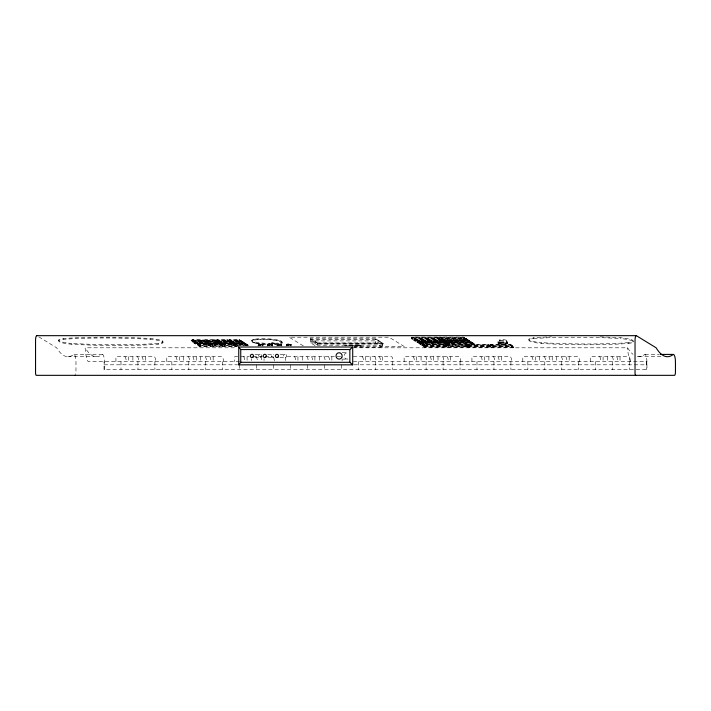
<?xml version="1.0" encoding="UTF-8"?>
<svg xmlns="http://www.w3.org/2000/svg" width="711" height="711" viewBox="0 0 711 711"><rect width="100%" height="100%" fill="white"/><g stroke="black" fill="none" stroke-linecap="round" stroke-linejoin="round"><path stroke-width="0.53" stroke-dasharray="3.56 2.67" d="M58.693 340.809L58.729 340.009M63.448 339.307L63.483 338.507A127.678 19.819 2.5 0 1 150.19 338.507A17.988 2.791 2.5 0 1 158.189 343.422L158.153 344.222A127.678 19.819 2.5 0 1 71.447 344.222A17.988 2.791 2.5 0 1 63.448 339.307A127.678 19.819 2.5 0 1 150.154 339.307A17.988 2.791 2.5 0 1 158.153 344.222M71.447 344.222L71.482 343.422A17.988 2.791 2.5 0 1 63.483 338.507M150.154 339.307L150.19 338.507M162.33 341.769L162.366 340.969M162.908 342.729L162.943 341.929M238.7 346.533L199.595 346.533L191.099 341.307L191.143 340.116L240.034 340.116L248.53 345.333L248.486 346.533M191.89 341.413L191.943 340.214L192.77 339.52L202.493 339.52L205.408 341.751L205.355 342.942L194.387 342.942L191.89 341.413L202.866 341.413L205.355 342.942M194.387 342.942L194.921 340.845L194.894 341.644L192.734 340.32L192.77 339.52L194.921 340.845L204.652 340.845L204.617 341.644M211.069 345.226L208.163 343.004L211.069 345.226L211.025 346.426L200.049 346.426L197.551 344.897L197.605 343.697L198.44 343.004L208.163 343.004L208.19 344.684L197.214 344.684L194.725 343.155L194.778 341.955L195.605 341.262L197.756 342.586L207.479 342.586L208.243 343.484L197.267 343.484L194.778 341.955L205.746 341.955L208.243 343.484M195.605 341.262L195.569 342.062L197.72 343.386L207.443 343.386L207.479 342.586L205.328 341.262L205.292 342.062M197.214 344.684L197.756 342.586L197.72 343.386M198.405 343.804L198.44 343.004L200.591 344.328L210.314 344.328L210.278 345.119L200.555 345.119L198.405 343.804L208.127 343.804M199.595 346.533L199.649 345.333L191.143 340.116M200.049 346.426L200.591 344.328L200.555 345.119M223.245 346.426L220.748 344.897L209.781 344.897L209.825 343.697L210.66 343.004L220.383 343.004L223.298 345.226L223.245 346.426L212.269 346.426L202.457 340.32L202.493 339.52L205.408 341.751L194.432 341.751L191.943 340.214L202.919 340.214L202.866 341.413M204.955 340.32L204.99 339.52L214.713 339.52L217.628 341.751L206.661 341.751L204.164 340.214L204.99 339.52L207.15 340.845L216.873 340.845L216.837 341.644L214.686 340.32L204.955 340.32L207.114 341.644L207.15 340.845L206.608 342.942L217.575 342.942L217.548 341.262L220.463 343.484L220.41 344.684L209.434 344.684L209.976 342.586L219.699 342.586L219.672 343.386L209.941 343.386L207.79 342.062L207.825 341.262L209.976 342.586L209.941 343.386M208.19 344.684L205.692 343.155L205.328 341.262M211.025 346.426L208.527 344.897L208.581 343.697L197.605 343.697L200.102 345.226M210.625 343.804L210.66 343.004L212.811 344.328L222.534 344.328L222.499 345.119L212.776 345.119L210.625 343.804L220.348 343.804L222.499 345.119M212.269 346.426L212.811 344.328L212.776 345.119M214.686 340.32L214.713 339.52L217.628 341.751M215.086 341.413L215.14 340.214L204.164 340.214L204.11 341.413L215.086 341.413L217.575 342.942M216.331 341.413L216.384 340.214L217.211 339.52L226.942 339.52L229.849 341.751L229.804 342.942L218.828 342.942L216.331 341.413L227.307 341.413L229.804 342.942M217.184 340.32L217.211 339.52L219.37 340.845L229.093 340.845L229.058 341.644L226.907 340.32L217.184 340.32L219.335 341.644L219.37 340.845L218.828 342.942M220.41 344.684L217.922 343.155L217.548 341.262M235.519 345.226L232.604 343.004L235.519 345.226L235.465 346.426L224.489 346.426L222.001 344.897L222.054 343.697L222.881 343.004L232.604 343.004L232.63 344.684L221.663 344.684L219.166 343.155L219.219 341.955L220.046 341.262L222.205 342.586L231.928 342.586L232.684 343.484L221.708 343.484L219.219 341.955L230.195 341.955L232.684 343.484M220.046 341.262L220.01 342.062L222.17 343.386L231.893 343.386L231.928 342.586L229.769 341.262L229.733 342.062L231.893 343.386M220.348 343.804L220.383 343.004L223.298 345.226M220.748 344.897L220.801 343.697L209.825 343.697L212.322 345.226M221.663 344.684L222.205 342.586L222.17 343.386M222.845 343.804L222.881 343.004L225.031 344.328L234.754 344.328L234.719 345.119L224.996 345.119L222.845 343.804L232.568 343.804L234.719 345.119M224.489 346.426L225.031 344.328L224.996 345.119M226.907 340.32L226.942 339.52L229.849 341.751L218.881 341.751L216.384 340.214L227.36 340.214L227.307 341.413M228.56 341.413L228.604 340.214L229.44 339.52L239.163 339.52L242.078 341.751L242.024 342.942L231.048 342.942L228.56 341.413L239.527 341.413L242.024 342.942M229.404 340.32L229.44 339.52L231.59 340.845L241.313 340.845L241.278 341.644L239.127 340.32L229.404 340.32L231.555 341.644L231.59 340.845L231.048 342.942M232.63 344.684L230.142 343.155L229.769 341.262M231.386 343.155L231.439 341.955L232.266 341.262L234.426 342.586L244.149 342.586L244.851 344.684L233.883 344.684L231.386 343.155L242.362 343.155L244.851 344.684M232.266 341.262L232.239 342.062L234.39 343.386L244.113 343.386L244.149 342.586L241.998 341.262L191.099 341.307M235.465 346.426L232.968 344.897L233.021 343.697L222.054 343.697L224.543 345.226M233.883 344.684L234.426 342.586L234.39 343.386M234.221 344.897L234.275 343.697L235.101 343.004L244.824 343.004L247.739 345.226L247.686 346.426L245.197 344.897L234.221 344.897L236.719 346.426L237.252 344.328L246.984 344.328L246.948 345.119L237.225 345.119L235.065 343.804L235.101 343.004L237.252 344.328L237.225 345.119M239.127 340.32L239.163 339.52L242.078 341.751L231.102 341.751L228.604 340.214L239.58 340.214L239.527 341.413M240.034 340.116L239.98 341.307L247.535 345.955M242.362 343.155L241.998 341.262L241.962 342.062L244.113 343.386M246.948 345.119L244.788 343.804L244.824 343.004L247.739 345.226M245.197 344.897L245.251 343.697L234.275 343.697L236.763 345.226M251.978 341.236L252.014 340.436M258.084 345.99L258.484 344.213L263.159 344.595L258.235 344.293L258.173 346.097M258.413 345.804L258.484 344.213M258.875 344.142L258.813 345.742L261.23 345.742L261.293 344.142M259.328 345.706L259.399 344.106M259.933 345.688L259.995 344.088M260.582 345.706L260.644 344.106M261.835 345.804L261.897 344.213M262.35 345.893L262.421 344.293M262.75 345.99L262.821 344.391M262.999 346.097L263.07 344.497M267.452 345.99C267.354 340.933 278.463 346.764 267.523 344.391M267.54 346.097L267.603 344.293M267.78 345.804L267.851 344.213M268.243 344.142L268.18 345.742L270.589 345.742L270.66 344.142L269.718 344.462L271.264 344.213L271.193 345.804M268.696 345.706L268.767 344.106M269.3 345.688L269.362 344.088M269.949 345.706L270.011 344.106M271.291 343.324L272.802 342.729L274.473 343.431L271.291 343.324L272.784 343.129M271.718 345.893L271.789 344.293M272.117 345.99L272.189 344.391M272.455 346.195L272.437 344.497M276.908 346.097C277.05 340.738 287.528 346.986 276.97 344.293M277.148 345.804L277.219 344.213M277.61 344.142L277.548 345.742L279.956 345.742L280.027 344.142L279.085 344.462L280.632 344.213L280.561 345.804M278.063 345.706L278.134 344.106M278.668 345.688L278.73 344.088M279.307 345.706L279.379 344.106M281.085 345.893L281.156 344.293M281.538 342.471L281.574 341.671M281.485 345.99L281.556 344.391M281.734 346.097L281.805 344.497M286.275 346.097C286.417 340.738 296.896 346.986 286.337 344.293M286.515 345.804L286.586 344.213M286.977 344.142L286.906 345.742L289.324 345.742L289.395 344.142M287.431 345.706L287.493 344.106M288.035 345.688L288.097 344.088M288.675 345.706L288.746 344.106M289.928 345.804L289.999 344.213M290.452 345.893L290.523 344.293M290.852 345.99L290.923 344.391M291.101 346.097L291.172 344.497M310.289 339.636L310.325 338.836L375.897 338.836L383.113 343.271L383.078 344.071L317.506 344.071L310.289 339.636L375.861 339.636L383.078 344.071M315.035 345.582L310.663 342.898L310.84 338.907L317.835 343.2L382.598 343.2L382.429 347.199L353.882 347.199M317.506 344.071L317.541 343.271L310.325 338.836M317.746 345.199L310.751 340.898L375.515 340.898L382.509 345.199L317.746 345.199L317.835 343.2M359.419 345.377L345.422 345.377L360.379 345.964L359.437 344.977L344.684 345.279L345.964 346.061M382.429 347.199L375.426 342.898L375.604 338.907L382.598 343.2M375.861 339.636L375.897 338.836M411.225 338.845L411.278 337.645L464.354 337.645L475.392 344.417L475.339 345.617L464.301 338.845L411.225 338.845L422.263 345.617L489.95 345.484L490.652 347.59L488.395 346.204L488.03 344.311L422.307 344.417L411.278 337.645M414.78 340.64L440.065 340.64L442.491 342.124L442.535 340.925L439.7 338.747L415.659 338.747L414.833 339.44L414.78 340.64L417.197 342.124L471.757 342.133L473.837 343.413L473.802 344.213L449.761 344.213L449.796 343.413L447.717 342.133L446.89 342.826L446.837 344.026L472.122 344.026L474.548 345.51L473.837 343.413L449.796 343.413L449.254 345.51L436.91 337.849L436.945 337.05L437.309 338.943L439.727 340.427L439.78 339.236L436.945 337.05L412.904 337.05L412.069 337.743L412.016 338.943L414.442 340.427L469.002 340.445L471.837 342.622L471.784 343.822L446.499 343.822L447.032 341.715L471.082 341.715L471.046 342.515L447.006 342.515L444.926 341.236L444.953 340.445L447.032 341.715L447.006 342.515M414.442 340.427L414.984 338.329L414.948 339.129L412.869 337.849L412.904 337.05L414.984 338.329L439.025 338.329L438.989 339.129M417.197 342.124L417.739 340.027L441.78 340.027L441.744 340.827L417.704 340.827L415.624 339.547L415.659 338.747L417.739 340.027L417.704 340.827M417.535 342.338L417.588 341.138L418.415 340.445L420.494 341.715L444.535 341.715L445.246 343.822L419.952 343.822L417.535 342.338L442.829 342.338L445.246 343.822M418.379 341.236L442.429 341.236L442.455 340.445L444.535 341.715L444.508 342.515L420.459 342.515L418.379 341.236L418.415 340.445M419.952 343.822L420.494 341.715L420.459 342.515M420.299 344.026L420.343 342.826L421.179 342.133L423.258 343.413L447.299 343.413L448.001 345.51L445.584 344.026L420.299 344.026L422.716 345.51L423.258 343.413L423.223 344.213L447.263 344.213L447.299 343.413L445.219 342.133L445.184 342.933M421.179 342.133L421.143 342.933L423.223 344.213M422.263 345.617L422.307 344.417M422.494 346.097L422.547 344.897L511.022 344.897L513.618 346.488L513.564 347.688L425.089 347.688L422.494 346.097L510.969 346.097L513.564 347.688M423.338 345.004L423.294 346.204L425.542 347.59L426.085 345.484L424.174 344.311L423.338 345.004L425.596 346.39M445.673 346.284L443.762 345.111L443.788 344.311L445.708 345.484L445.673 346.284L426.049 346.284L424.138 345.111L424.174 344.311M425.089 347.688L425.142 346.488L422.547 344.897M426.049 346.284L426.085 345.484M438.563 338.943L438.607 337.743L439.442 337.05L463.483 337.05L466.318 339.236L466.265 340.427L463.848 338.943L463.483 337.05L463.448 337.849L465.527 339.129L465.563 338.329L441.522 338.329L439.442 337.05L439.407 337.849L441.487 339.129L441.522 338.329L440.98 340.427M439.665 339.547L439.7 338.747L442.535 340.925L417.25 340.925L414.833 339.44L440.118 339.44L440.065 340.64M442.829 342.338L442.455 340.445M443.735 342.124L444.277 340.027L468.318 340.027L469.082 340.925L469.029 342.124L466.612 340.64L441.318 340.64L441.371 339.44L442.198 338.747L466.238 338.747L468.318 340.027L468.282 340.827L444.242 340.827L442.162 339.547L442.198 338.747L444.277 340.027L444.242 340.827M443.788 344.311L444.162 346.204L446.419 347.59L445.708 345.484M445.459 345.004L445.406 346.204L447.663 347.59L448.206 345.484L446.286 344.311L445.459 345.004L447.717 346.39M445.584 344.026L445.219 342.133M467.794 346.284L465.874 345.111L465.909 344.311L467.829 345.484L467.794 346.284L448.17 346.284L446.259 345.111L446.286 344.311M447.717 342.133L447.681 342.933L449.761 344.213M448.17 346.284L448.206 345.484M464.301 338.845L464.354 337.645M465.909 344.311L466.283 346.204L468.531 347.59L467.829 345.484M466.612 340.64L466.238 338.747L466.203 339.547L468.282 340.827M467.58 345.004L467.527 346.204L469.784 347.59L470.327 345.484L468.407 344.311L467.58 345.004L469.838 346.39M489.915 346.284L487.995 345.111L488.03 344.311L489.95 345.484L489.915 346.284L470.291 346.284L468.371 345.111L468.407 344.311M471.046 342.515L468.967 341.236L469.002 340.445L471.837 342.622L446.544 342.622L444.126 341.138L444.953 340.445M469.367 342.338L469.42 341.138L444.126 341.138L444.073 342.338L469.367 342.338L471.784 343.822M470.291 346.284L470.327 345.484M472.122 344.026L471.757 342.133L471.722 342.933L473.802 344.213M489.701 345.004L489.648 346.204L491.905 347.59L492.447 345.484L512.062 345.484L512.827 346.39L512.773 347.59L510.516 346.204L510.151 344.311L490.528 344.311L489.701 345.004L491.959 346.39M492.412 346.284L490.492 345.111L490.528 344.311L492.447 345.484L492.412 346.284L512.027 346.284L512.062 345.484L510.151 344.311L510.116 345.111L512.027 346.284M497.878 343.244L497.949 341.653L498.846 343.289M499.158 343.297L499.3 340.107M506.303 343.6L506.436 340.4M507.583 343.653L507.654 342.053L506.614 343.609M510.969 346.097L511.022 344.897M528.948 340.054L528.984 339.254M600.066 336.845A127.678 19.819 2.5 0 1 620.445 337.752A17.988 2.791 2.5 0 1 628.444 342.666L628.408 343.466A127.678 19.819 2.5 0 1 541.702 343.466A17.988 2.791 2.5 0 1 533.703 338.552L533.739 337.752A127.678 19.819 2.5 0 1 551.389 336.836M541.702 343.466L541.738 342.666A17.988 2.791 2.5 0 1 533.739 337.752M628.408 343.466A17.988 2.791 2.5 0 0 620.41 338.552L620.445 337.752M633.163 341.973L633.199 341.173M274.49 343.031L272.988 343.235M288.799 344.444L291.261 344.595M207.825 341.262L206.999 341.955L206.945 343.155L217.922 343.155M637.278 356.522A106.188 28.2 90 0 0 644.379 354.691A7.688 2.044 -90 0 1 646.948 361.57L646.948 369.667L104.037 369.667L104.037 361.57M412.869 337.849L436.91 337.849M439.407 337.849L463.448 337.849M192.734 340.32L202.457 340.32M444.926 341.236L468.967 341.236M310.663 342.898L375.426 342.898M194.725 343.155L205.692 343.155M219.166 343.155L230.142 343.155M317.541 343.271L383.113 343.271M235.065 343.804L244.788 343.804M197.551 344.897L208.527 344.897M222.001 344.897L232.968 344.897M424.138 345.111L443.762 345.111M446.259 345.111L465.874 345.111M468.371 345.111L487.995 345.111M490.492 345.111L510.116 345.111M199.649 345.333L248.53 345.333M353.536 346.061L361.117 346.061L360.397 345.564M354.238 346.488L404.195 346.488L389.086 337.21L289.173 337.21L303.339 345.91M425.142 346.488L513.618 346.488M239.66 361.57L88.182 361.57A17.926 4.764 -90 0 1 85.142 347.803L237.119 347.803M353.607 347.803L627.617 347.803A106.188 28.2 90 0 0 633.039 354.371M342.16 352.736L347.27 352.736M255.009 354.3L260.119 354.3A1.618 1.564 -90 0 1 261.47 356.735A1.618 1.564 -90 0 1 258.768 356.735A1.618 1.564 -90 0 1 260.119 354.3M267.86 354.3L272.962 354.3M280.01 354.3L285.111 354.3A1.618 1.564 -90 0 1 286.462 356.735A1.618 1.564 -90 0 1 283.76 356.735A1.618 1.564 -90 0 1 285.111 354.3M73.997 354.425L102.5 354.425M644.975 354.425L659.221 354.425M67.732 356.7L96.225 356.7M237.714 356.709L234.594 356.709L234.594 361.57M241.216 356.709L249.294 356.709M252.654 356.709L264.039 356.709M265.141 356.709L272.864 356.709A5.688 1.511 90 0 1 273.708 357.686M340.676 356.709L285.449 356.709L285.449 360.601M353.26 356.709L391.53 356.709A5.688 1.511 90 0 1 393.023 361.57M638.709 356.7L661.728 356.7M255.009 357.544L260.119 357.544M267.86 357.544L272.962 357.544M280.01 357.544L285.111 357.544M342.16 359.117L347.27 359.117M353.26 361.57L646.521 361.57L646.948 363.188L646.521 364.805L354.087 364.805M104.037 364.805L237.545 364.805M629.564 361.57L629.564 369.667M612.615 361.57L612.615 369.667M595.658 361.57L595.658 369.667M578.71 361.57L578.71 369.667M561.761 361.57L561.761 369.667M544.804 361.57L544.804 369.667M527.855 361.57L527.855 369.667M510.898 361.57L510.898 369.667M493.949 361.57L493.949 369.667M476.992 361.57L476.992 369.667M460.044 361.57L460.044 369.667M443.086 361.57L443.086 369.667M426.138 361.57L426.138 369.667M409.189 361.57L409.189 369.667M392.232 361.57L392.232 369.667M375.284 361.57L375.284 369.667M358.326 361.57L358.326 369.667M222.712 361.57L222.712 369.667M205.755 361.57L205.755 369.667M188.806 361.57L188.806 369.667M171.849 361.57L171.849 369.667M154.9 361.57L154.9 369.667M137.943 361.57L137.943 369.667M120.994 361.57L120.994 369.667M510.569 345.004L512.827 346.39M488.448 345.004L490.706 346.39M463.901 337.743L466.318 339.236L441.033 339.236L438.607 337.743M474.593 344.32L472.175 342.826L446.89 342.826L449.308 344.32M466.327 345.004L468.585 346.39M437.363 337.743L439.78 339.236L414.486 339.236L412.069 337.743M448.054 344.32L445.637 342.826L420.343 342.826L422.769 344.32M444.215 345.004L446.464 346.39M361.117 346.061L359.437 344.977L359.846 345.279M217.513 342.062L219.672 343.386M38.847 336.872L56.64 347.803A106.188 28.2 -90 0 0 73.402 354.691A7.688 2.044 -90 0 1 75.97 361.57L75.97 371.915A3.422 0.907 -90 0 1 75.784 373.995M274.473 343.431L271.309 342.924M646.521 361.57L646.521 369.667M620.036 356.709L620.036 361.57M607.55 356.709L607.55 361.57M603.088 356.709L603.088 361.57M590.592 361.57L590.592 356.709L628.862 356.709A5.688 1.511 -90 0 1 630.355 361.57M569.182 356.709L569.182 361.57M556.695 356.709L556.695 361.57M552.225 356.709L552.225 361.57M539.738 356.709L539.738 361.57M535.276 356.709L535.276 361.57M522.789 361.57L522.789 356.709L578.007 356.709A5.688 1.511 90 0 1 579.501 361.57M501.371 356.709L501.371 361.57M488.884 356.709L488.884 361.57M484.422 356.709L484.422 361.57M471.926 361.57L471.926 356.709L510.196 356.709A5.688 1.511 90 0 1 511.689 361.57M450.516 356.709L450.516 361.57M438.02 356.709L438.02 361.57M433.559 356.709L433.559 361.57M421.072 356.709L421.072 361.57M416.61 356.709L416.61 361.57M404.124 361.57L404.124 356.709L459.342 356.709A5.688 1.511 90 0 1 460.835 361.57M382.705 356.709L382.705 361.57M370.218 356.709L370.218 361.57M365.747 356.709L365.747 361.57M341.378 364.805L341.378 369.667M331.85 356.709L331.85 360.601M324.42 364.805L324.42 369.667M319.355 356.709L319.355 360.601M314.893 356.709L314.893 360.601M307.472 364.805L307.472 369.667M302.406 356.709L302.406 360.601M297.945 356.709L297.945 360.601M290.515 364.805L290.515 369.667M273.566 364.805L273.566 369.667M264.039 358.655L264.039 360.601M256.618 364.805L256.618 369.667M251.552 358.655L251.552 360.601M247.081 356.709L247.081 360.601M239.66 364.805L239.66 369.667M213.176 356.709L213.176 361.57M200.689 356.709L200.689 361.57M196.227 356.709L196.227 361.57M183.74 356.709L183.74 361.57M179.279 356.709L179.279 361.57M166.783 361.57L166.783 356.709L222.001 356.709A5.688 1.511 -90 0 1 223.503 361.57M145.373 356.709L145.373 361.57M132.877 356.709L132.877 361.57M128.415 356.709L128.415 361.57M115.929 361.57L115.929 356.709L154.198 356.709A5.688 1.511 90 0 1 155.691 361.57M104.473 369.667L104.473 361.57A7.688 2.044 -90 0 0 101.904 354.691A106.188 28.2 90 0 1 85.142 347.803M630.666 361.57A17.926 4.764 90 0 1 627.617 347.803M446.846 356.709A5.688 1.511 -90 0 1 448.348 361.57M412.949 356.709A5.688 1.511 -90 0 1 414.442 361.57M480.752 356.709A5.688 1.511 -90 0 1 482.254 361.57M429.897 356.709A5.688 1.511 90 0 1 431.39 361.57M497.709 356.709A5.688 1.511 -90 0 1 499.202 361.57M548.563 356.709A5.688 1.511 90 0 1 550.056 361.57M531.615 356.709A5.688 1.511 90 0 1 533.108 361.57M565.521 356.709A5.688 1.511 -90 0 1 567.014 361.57M362.086 356.709A5.688 1.511 90 0 1 363.579 361.57M192.565 356.709A5.688 1.511 90 0 1 194.059 361.57M209.514 356.709A5.688 1.511 90 0 1 211.007 361.57M175.608 356.709A5.688 1.511 90 0 1 177.101 361.57M141.702 356.709A5.688 1.511 90 0 1 143.204 361.57M124.754 356.709A5.688 1.511 -90 0 1 126.247 361.57M158.189 343.422A127.678 19.819 2.5 0 1 71.482 343.422M628.444 342.666A127.678 19.819 2.5 0 1 541.738 342.666M533.703 338.552A127.678 19.819 2.5 0 1 620.41 338.552M616.375 356.709A5.688 1.511 90 0 1 617.868 361.57M611.913 356.709A5.688 1.511 -90 0 1 613.406 361.57M599.417 356.709A5.688 1.511 -90 0 1 600.919 361.57M561.05 356.709A5.688 1.511 -90 0 1 562.552 361.57M544.102 356.709A5.688 1.511 90 0 1 545.595 361.57M493.247 356.709A5.688 1.511 90 0 1 494.74 361.57M442.384 356.709A5.688 1.511 90 0 1 443.877 361.57M425.436 356.709A5.688 1.511 90 0 1 426.929 361.57M379.043 356.709A5.688 1.511 90 0 1 380.536 361.57M374.573 356.709A5.688 1.511 90 0 1 376.075 361.57M342 359.659A5.688 1.511 -90 0 1 342.133 360.912M328.18 356.709A5.688 1.511 -90 0 1 329.637 360.912M323.718 356.709A5.688 1.511 -90 0 1 325.176 360.912M311.231 356.709A5.688 1.511 -90 0 1 312.689 360.912M306.77 356.709A5.688 1.511 -90 0 1 308.227 360.912M273.851 358.095A5.688 1.511 90 0 1 274.322 360.912M260.377 356.709A5.688 1.511 90 0 1 261.835 360.912M255.907 356.709A5.688 1.511 -90 0 1 257.364 360.912M243.42 356.709A5.688 1.511 -90 0 1 244.877 360.912M205.052 356.709A5.688 1.511 -90 0 1 206.546 361.57M188.104 356.709A5.688 1.511 90 0 1 189.597 361.57M137.241 356.709A5.688 1.511 -90 0 1 138.734 361.57M294.274 356.709A5.688 1.511 90 0 1 295.732 360.912M273.744 357.322A1.618 1.564 -90 0 1 271.406 355.927A1.618 1.564 -90 0 1 273.744 354.522M348.061 359.011A3.191 3.075 -90 0 1 344.195 355.927A3.191 3.075 -90 0 1 348.061 352.843M253.969 339.369L252.503 339.858A14.798 2.293 2.5 0 0 269.416 343.422A14.798 2.293 2.5 0 0 278.872 340.24A14.798 2.293 2.5 0 0 253.969 339.369M466.656 339.44L441.371 339.44L443.788 340.925L469.082 340.925L466.656 339.44M442.882 341.138L417.588 341.138L420.005 342.622L445.299 342.622L442.882 341.138M217.966 341.955L206.999 341.955L209.487 343.484L220.463 343.484L217.966 341.955M242.415 341.955L231.439 341.955L233.937 343.484L244.904 343.484L242.415 341.955M255.587 343.129A15.873 2.462 2.5 0 0 282.098 343.129A15.873 2.462 2.5 0 0 262.599 339.298A15.873 2.462 2.5 0 0 255.587 343.129M256.351 343.04A14.798 2.293 2.5 0 0 281.049 343.04A14.798 2.293 2.5 0 0 262.883 339.467A14.798 2.293 2.5 0 0 256.351 343.04M499.38 342.24A4.861 0.755 2.5 0 0 507.494 342.24A4.861 0.755 2.5 0 0 501.522 341.067A4.861 0.755 2.5 0 0 499.38 342.24M499.993 343.76A3.884 0.604 2.5 0 0 506.481 343.76A3.884 0.604 2.5 0 0 501.708 342.826A3.884 0.604 2.5 0 0 499.993 343.76M500.215 343.742A3.573 0.551 2.5 0 0 506.188 343.742A3.573 0.551 2.5 0 0 501.788 342.871A3.573 0.551 2.5 0 0 500.215 343.742M499.309 343.84A4.861 0.755 2.5 0 0 507.423 343.84A4.861 0.755 2.5 0 0 501.459 342.666A4.861 0.755 2.5 0 0 499.309 343.84M500.348 340.542A3.573 0.551 2.5 0 0 506.321 340.542A3.573 0.551 2.5 0 0 501.93 339.68A3.573 0.551 2.5 0 0 500.348 340.542"/><path stroke-width="1.07" d="M238.745 364.832L240.745 362.308L240.745 349.545L238.745 347.021L352.709 347.021L352.709 364.832L238.745 364.832L238.745 347.021M240.745 349.545L349.848 349.545L352.709 347.021M36.794 335.663L636.274 335.663M660.323 354.425L673.477 354.425M240.745 362.308L349.848 362.308L352.709 364.832M349.848 349.545L349.848 362.308M36.972 335.725A4.613 1.226 90 0 0 35.55 340.276L35.55 372.653A2.684 0.711 -90 0 0 36.261 375.337L674.543 375.337A3.422 0.907 -90 0 0 675.45 371.915L675.45 361.57A7.688 2.044 90 0 0 672.882 354.691A106.188 28.2 -90 0 1 656.12 347.803L636.452 335.725A4.613 1.226 -90 0 0 635.03 340.276L635.03 372.653A2.684 0.711 -90 0 0 635.741 375.337M75.41 375.07A3.422 0.907 -90 0 1 75.064 375.337M253.054 357.073A1.618 1.564 -90 0 0 252.352 354.362A1.618 1.564 -90 0 0 250.441 356.344A1.618 1.564 -90 0 0 253.054 357.073M266.145 356.735A1.618 1.564 -90 0 0 264.794 354.3A1.618 1.564 -90 0 0 263.443 356.735A1.618 1.564 -90 0 0 266.145 356.735M278.045 357.073A1.618 1.564 -90 0 0 277.352 354.362A1.618 1.564 -90 0 0 275.433 356.344A1.618 1.564 -90 0 0 278.045 357.073M341.76 357.517A3.191 3.075 -90 0 0 339.103 352.736A3.191 3.075 -90 0 0 336.436 357.517A3.191 3.075 -90 0 0 341.76 357.517"/></g></svg>
